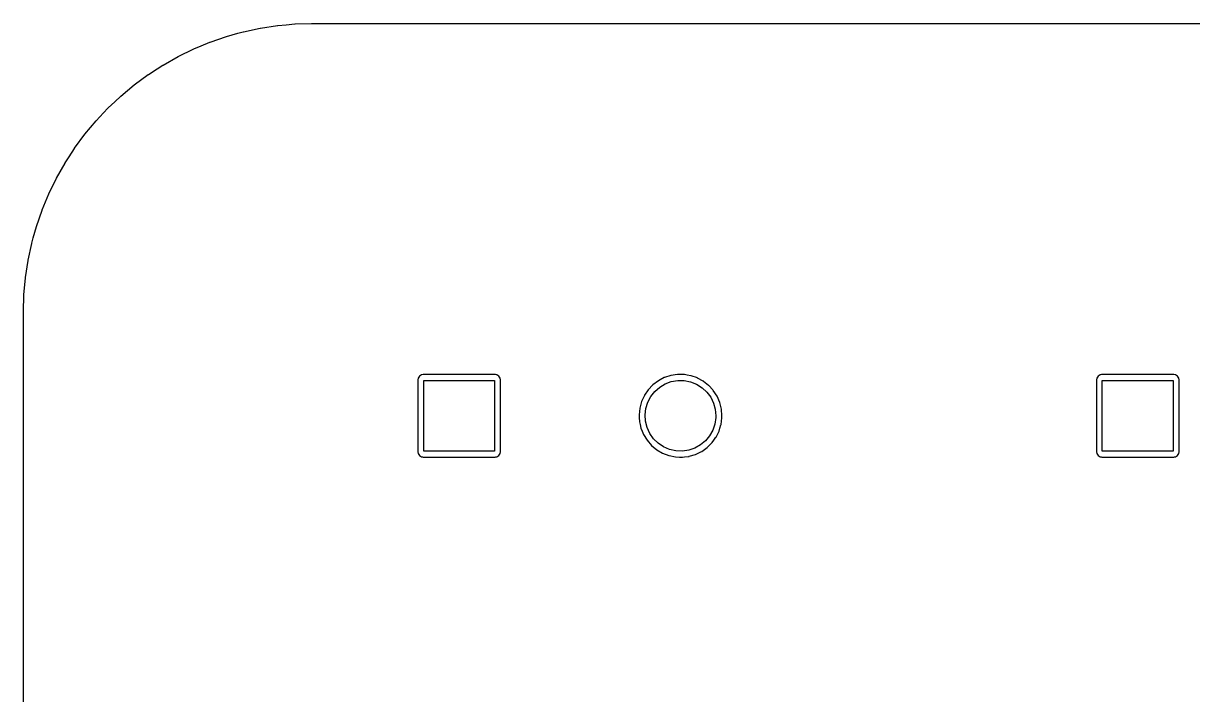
# Model space of a CAD drawing. Extents: x 0.01 to 2.39, y 0.01 to 1.96.
# Drawn here: x 0.018 to 1.578, y 1.065 to 1.961 of the extents above; entities that cross this region are included whole.
import ezdxf

# ---------------------------------------------------------------- set-up
doc = ezdxf.new("R2010")
doc.units = 0
doc.header["$MEASUREMENT"] = 0
doc.layers.add('BLACK', color=7, linetype='CONTINUOUS')

msp = doc.modelspace()

# ---------------------------------------------------------------- linework, layer by layer
at = {"layer": 'BLACK', "linetype": 'CONTINUOUS'}
for p, q in [((0.311513, 1.94945), (0.334007, 1.95428)), ((0.334007, 1.95428), (0.334302, 1.95433)), ((0.334302, 1.95433), (0.357047, 1.95779)), ((0.357047, 1.95779), (0.357344, 1.95783)), ((0.357344, 1.95783), (0.3688, 1.95887)), ((0.3688, 1.95887), (0.380256, 1.95991)), ((0.380256, 1.95991), (0.380554, 1.95993)), ((0.380554, 1.95993), (0.402271, 1.96059)), ((0.402271, 1.96059), (0.402609, 1.96055)), ((0.402609, 1.96055), (0.403142, 1.96055)), ((0.403142, 1.96055), (0.403687, 1.96043)), ((0.403687, 1.96043), (0.404232, 1.96055)), ((0.404232, 1.96055), (0.404424, 1.96055)), ((0.404424, 1.96055), (0.405136, 1.96063)), ((0.405136, 1.96063), (1.99484, 1.96063)), ((0.255186, 1.93071), (0.266747, 1.9355)), ((0.266747, 1.9355), (0.267026, 1.93561)), ((0.267026, 1.93561), (0.288775, 1.94311)), ((0.288775, 1.94311), (0.28906, 1.9432)), ((0.28906, 1.9432), (0.304218, 1.94743)), ((0.304218, 1.94743), (0.311222, 1.94938)), ((0.311222, 1.94938), (0.311513, 1.94945)), ((0.224533, 1.9165), (0.245218, 1.92657)), ((0.245218, 1.92657), (0.245491, 1.9267)), ((0.245491, 1.9267), (0.255186, 1.93071)), ((0.19636, 1.89998), (0.203972, 1.90491)), ((0.203972, 1.90491), (0.204229, 1.90506)), ((0.204229, 1.90506), (0.224268, 1.91636)), ((0.224268, 1.91636), (0.224533, 1.9165)), ((0.165875, 1.87861), (0.184406, 1.89224)), ((0.184406, 1.89224), (0.184652, 1.89241)), ((0.184652, 1.89241), (0.19636, 1.89998)), ((0.147966, 1.86369), (0.165639, 1.87842)), ((0.165639, 1.87842), (0.165875, 1.87861)), ((0.139787, 1.85601), (0.147741, 1.8635)), ((0.147741, 1.8635), (0.147966, 1.86369)), ((0.12485, 1.84122), (0.130778, 1.84752)), ((0.130778, 1.84752), (0.130989, 1.84773)), ((0.130989, 1.84773), (0.139787, 1.85601)), ((0.10008, 1.81287), (0.114809, 1.83054)), ((0.114809, 1.83054), (0.115008, 1.83076)), ((0.115008, 1.83076), (0.12485, 1.84122)), ((0.08626, 1.7941), (0.099896, 1.81263)), ((0.099896, 1.81263), (0.10008, 1.81287)), ((0.073599, 1.77453), (0.078846, 1.78265)), ((0.078846, 1.78265), (0.08609, 1.79385)), ((0.08609, 1.79385), (0.08626, 1.7941)), ((0.062142, 1.75424), (0.073444, 1.77428)), ((0.073444, 1.77428), (0.073599, 1.77453)), ((0.051931, 1.73329), (0.062003, 1.75397)), ((0.062003, 1.75397), (0.062142, 1.75424)), ((0.045287, 1.71727), (0.051808, 1.73301)), ((0.051808, 1.73301), (0.051931, 1.73329)), ((0.043004, 1.71176), (0.045287, 1.71727)), ((0.035393, 1.68973), (0.042898, 1.71148)), ((0.042898, 1.71148), (0.043004, 1.71176)), ((0.031078, 1.67429), (0.035304, 1.68944)), ((0.035304, 1.68944), (0.035393, 1.68973)), ((0.029126, 1.66728), (0.031078, 1.67429)), ((0.024225, 1.6445), (0.029054, 1.66699)), ((0.029054, 1.66699), (0.029126, 1.66728)), ((0.02071, 1.62146), (0.024171, 1.6442)), ((0.024171, 1.6442), (0.024225, 1.6445)), ((0.018592, 1.59825), (0.020674, 1.62116)), ((0.020674, 1.62116), (0.02071, 1.62146)), ((0.017916, 1.57621), (0.018573, 1.59795)), ((0.018573, 1.59795), (0.018592, 1.59825)), ((0.017954, 1.57582), (0.017916, 1.57621)), ((0.017874, 1.57335), (0.017951, 1.57402)), ((0.017874, 0.17), (0.017874, 1.57335)), ((0.017951, 1.57424), (0.018076, 1.57479)), ((0.017951, 1.57402), (0.017951, 1.57424)), ((0.017953, 1.57533), (0.017954, 1.57582)), ((0.018076, 1.57479), (0.017953, 1.57533)), ((0.544926, 1.48733), (0.544469, 1.48503)), ((0.544469, 1.48503), (0.544469, 1.38899)), ((0.546671, 1.48994), (0.544926, 1.48733)), ((0.549282, 1.49169), (0.546671, 1.48994)), ((0.549761, 1.49178), (0.549282, 1.49169)), ((0.551346, 1.4921), (0.549761, 1.49178)), ((0.549761, 1.49178), (0.549761, 1.49178)), ((0.551585, 1.49215), (0.551346, 1.4921)), ((0.647628, 1.49215), (0.551585, 1.49215)), ((0.552362, 1.38976), (0.552362, 1.48425)), ((0.552362, 1.48425), (0.64685, 1.48425)), ((0.64685, 1.48425), (0.64685, 1.38976)), ((0.647867, 1.4921), (0.647628, 1.49215)), ((0.649451, 1.49178), (0.647867, 1.4921)), ((0.64993, 1.49169), (0.649451, 1.49178)), ((0.649451, 1.49178), (0.649451, 1.49178)), ((0.652541, 1.48994), (0.64993, 1.49169)), ((0.654286, 1.48733), (0.652541, 1.48994)), ((0.654744, 1.48503), (0.654286, 1.48733)), ((0.654744, 1.38899), (0.654744, 1.48503)), ((0.8654, 1.48382), (0.858149, 1.47838)), ((0.867713, 1.48503), (0.8654, 1.48382)), ((0.873261, 1.48792), (0.867713, 1.48503)), ((0.873442, 1.48801), (0.873261, 1.48792)), ((0.873261, 1.48792), (0.873261, 1.48792)), ((0.88206, 1.49083), (0.873442, 1.48801)), ((0.874543, 1.47965), (0.882654, 1.48264)), ((0.891022, 1.4922), (0.88206, 1.49083)), ((0.882654, 1.48264), (0.891175, 1.48411)), ((0.891226, 1.4922), (0.891022, 1.4922)), ((0.891175, 1.48411), (0.89982, 1.48399)), ((0.896685, 1.49213), (0.891226, 1.4922)), ((0.891226, 1.4922), (0.891226, 1.4922)), ((0.900089, 1.49209), (0.896685, 1.49213)), ((0.89982, 1.48399), (0.9083, 1.48231)), ((0.903866, 1.49142), (0.900089, 1.49209)), ((0.908814, 1.49053), (0.903866, 1.49142)), ((0.909015, 1.4905), (0.908814, 1.49053)), ((0.908814, 1.49053), (0.908814, 1.49053)), ((0.909207, 1.49043), (0.909015, 1.4905)), ((0.91737, 1.48754), (0.909207, 1.49043)), ((0.909207, 1.49043), (0.909207, 1.49043)), ((0.917562, 1.48747), (0.91737, 1.48754)), ((0.91737, 1.48754), (0.91737, 1.48754)), ((0.91774, 1.48737), (0.917562, 1.48747)), ((0.925321, 1.48319), (0.91774, 1.48737)), ((0.91774, 1.48737), (0.91774, 1.48737)), ((0.925499, 1.48309), (0.925321, 1.48319)), ((0.925321, 1.48319), (0.925321, 1.48319)), ((0.925659, 1.48296), (0.925499, 1.48309)), ((0.932455, 1.4776), (0.925659, 1.48296)), ((0.925659, 1.48296), (0.925659, 1.48296)), ((1.45044, 1.48733), (1.44998, 1.48503)), ((1.44998, 1.48503), (1.44998, 1.38899)), ((1.45218, 1.48994), (1.45044, 1.48733)), ((1.45479, 1.49169), (1.45218, 1.48994)), ((1.45527, 1.49178), (1.45479, 1.49169)), ((1.45686, 1.4921), (1.45527, 1.49178)), ((1.45527, 1.49178), (1.45527, 1.49178)), ((1.4571, 1.49215), (1.45686, 1.4921)), ((1.55314, 1.49215), (1.4571, 1.49215)), ((1.45787, 1.38976), (1.45787, 1.48425)), ((1.45787, 1.48425), (1.55236, 1.48425)), ((1.55236, 1.48425), (1.55236, 1.38976)), ((1.55338, 1.4921), (1.55314, 1.49215)), ((1.55496, 1.49178), (1.55338, 1.4921)), ((1.55544, 1.49169), (1.55496, 1.49178)), ((1.55496, 1.49178), (1.55496, 1.49178)), ((1.55805, 1.48994), (1.55544, 1.49169)), ((1.5598, 1.48733), (1.55805, 1.48994)), ((1.56026, 1.48503), (1.5598, 1.48733)), ((1.56026, 1.38899), (1.56026, 1.48503)), ((0.851885, 1.47183), (0.846776, 1.46434)), ((0.858149, 1.47838), (0.851885, 1.47183)), ((0.85526, 1.46274), (0.860612, 1.46953)), ((0.860612, 1.46953), (0.867113, 1.47523)), ((0.867113, 1.47523), (0.874543, 1.47965)), ((0.9083, 1.48231), (0.91633, 1.4791)), ((0.91633, 1.4791), (0.923642, 1.47449)), ((0.923642, 1.47449), (0.929991, 1.46862)), ((0.929991, 1.46862), (0.935164, 1.46169)), ((0.932615, 1.47747), (0.932455, 1.4776)), ((0.932455, 1.4776), (0.932455, 1.4776)), ((0.932752, 1.47732), (0.932615, 1.47747)), ((0.937904, 1.47166), (0.932752, 1.47732)), ((0.932752, 1.47732), (0.932752, 1.47732)), ((0.938717, 1.47077), (0.937904, 1.47166)), ((0.943642, 1.46315), (0.938717, 1.47077)), ((0.842958, 1.45611), (0.840535, 1.44738)), ((0.846226, 1.46315), (0.842958, 1.45611)), ((0.84669, 1.46415), (0.846226, 1.46315)), ((0.846776, 1.46434), (0.84669, 1.46415)), ((0.84669, 1.46415), (0.84669, 1.46415)), ((0.84867, 1.44683), (0.851234, 1.45509)), ((0.851234, 1.45509), (0.85526, 1.46274)), ((0.935164, 1.46169), (0.938988, 1.45394)), ((0.938988, 1.45394), (0.941335, 1.44562)), ((0.947257, 1.45484), (0.943642, 1.46315)), ((0.949466, 1.44604), (0.947257, 1.45484)), ((0.840535, 1.44738), (0.839572, 1.43836)), ((0.839572, 1.43836), (0.839583, 1.43816)), ((0.839583, 1.43816), (0.839583, 1.43816)), ((0.839583, 1.43816), (0.839798, 1.43444)), ((0.847654, 1.43824), (0.84867, 1.44683)), ((0.848219, 1.42962), (0.847654, 1.43824)), ((0.941335, 1.44562), (0.942126, 1.43701)), ((0.942126, 1.43701), (0.942061, 1.43454)), ((0.950209, 1.43701), (0.949466, 1.44604)), ((0.950143, 1.43431), (0.950209, 1.43701)), ((0.839798, 1.43444), (0.840094, 1.42931)), ((0.840094, 1.42931), (0.840138, 1.42911)), ((0.840138, 1.42911), (0.840138, 1.42911)), ((0.840138, 1.42911), (0.840993, 1.42532)), ((0.840993, 1.42532), (0.842087, 1.42046)), ((0.842087, 1.42046), (0.842163, 1.42027)), ((0.842163, 1.42027), (0.842163, 1.42027)), ((0.842163, 1.42027), (0.843639, 1.41664)), ((0.850348, 1.42124), (0.848219, 1.42962)), ((0.853967, 1.41339), (0.850348, 1.42124)), ((0.940821, 1.42598), (0.938042, 1.41779)), ((0.942061, 1.43454), (0.940821, 1.42598)), ((0.946323, 1.41664), (0.947545, 1.42066)), ((0.947545, 1.42066), (0.9489, 1.42512)), ((0.9489, 1.42512), (0.948959, 1.42532)), ((0.9489, 1.42512), (0.9489, 1.42512)), ((0.948959, 1.42532), (0.950143, 1.43431)), ((0.843639, 1.41664), (0.845498, 1.41206)), ((0.845498, 1.41206), (0.850235, 1.40433)), ((0.858957, 1.40633), (0.853967, 1.41339)), ((0.86515, 1.40029), (0.858957, 1.40633)), ((0.933817, 1.41025), (0.928289, 1.4036)), ((0.938042, 1.41779), (0.933817, 1.41025)), ((0.939302, 1.40433), (0.942187, 1.40835)), ((0.942187, 1.40835), (0.942306, 1.40851)), ((0.942306, 1.40851), (0.946323, 1.41664)), ((0.544469, 1.38899), (0.544926, 1.38668)), ((0.64685, 1.38976), (0.552362, 1.38976)), ((0.654286, 1.38668), (0.654744, 1.38899)), ((0.850235, 1.40433), (0.856172, 1.39748)), ((0.856172, 1.39748), (0.863148, 1.39169)), ((0.863148, 1.39169), (0.870976, 1.38711)), ((0.872339, 1.39549), (0.86515, 1.40029)), ((0.880283, 1.39208), (0.872339, 1.39549)), ((0.888715, 1.39017), (0.880283, 1.39208)), ((0.897354, 1.38983), (0.888715, 1.39017)), ((0.905911, 1.39107), (0.897354, 1.38983)), ((0.914098, 1.39385), (0.905911, 1.39107)), ((0.921641, 1.39807), (0.914098, 1.39385)), ((0.915069, 1.3855), (0.922195, 1.38899)), ((0.928289, 1.4036), (0.921641, 1.39807)), ((0.922195, 1.38899), (0.923212, 1.38948)), ((0.923212, 1.38948), (0.930593, 1.39475)), ((0.930593, 1.39475), (0.937015, 1.40115)), ((0.937015, 1.40115), (0.939302, 1.40433)), ((1.44998, 1.38899), (1.45044, 1.38668)), ((1.55236, 1.38976), (1.45787, 1.38976)), ((1.5598, 1.38668), (1.56026, 1.38899)), ((0.544926, 1.38668), (0.546671, 1.38407)), ((0.546671, 1.38407), (0.549282, 1.38233)), ((0.549282, 1.38233), (0.549761, 1.38223)), ((0.549761, 1.38223), (0.549761, 1.38223)), ((0.549761, 1.38223), (0.550615, 1.38206)), ((0.550615, 1.38206), (0.551585, 1.38187)), ((0.551585, 1.38187), (0.647628, 1.38187)), ((0.647628, 1.38187), (0.648597, 1.38206)), ((0.648597, 1.38206), (0.649451, 1.38223)), ((0.649451, 1.38223), (0.64993, 1.38233)), ((0.649451, 1.38223), (0.649451, 1.38223)), ((0.64993, 1.38233), (0.652541, 1.38407)), ((0.652541, 1.38407), (0.654286, 1.38668)), ((0.870976, 1.38711), (0.879446, 1.38388)), ((0.879446, 1.38388), (0.879646, 1.38384)), ((0.879646, 1.38384), (0.879646, 1.38384)), ((0.879646, 1.38384), (0.879822, 1.3838)), ((0.879822, 1.3838), (0.888331, 1.38207)), ((0.888331, 1.38207), (0.893439, 1.38188)), ((0.893439, 1.38188), (0.897188, 1.38175)), ((0.897188, 1.38175), (0.897189, 1.38175)), ((0.897189, 1.38175), (0.897392, 1.38174)), ((0.897392, 1.38174), (0.897593, 1.38176)), ((0.897593, 1.38176), (0.900326, 1.38211)), ((0.897593, 1.38176), (0.897593, 1.38176)), ((0.900326, 1.38211), (0.906385, 1.38289)), ((0.906385, 1.38289), (0.90658, 1.38295)), ((0.90658, 1.38295), (0.914874, 1.38544)), ((0.90658, 1.38295), (0.90658, 1.38295)), ((0.914874, 1.38544), (0.915069, 1.3855)), ((0.914874, 1.38544), (0.914874, 1.38544)), ((1.45044, 1.38668), (1.45218, 1.38407)), ((1.45218, 1.38407), (1.45479, 1.38233)), ((1.45479, 1.38233), (1.45527, 1.38223)), ((1.45527, 1.38223), (1.45527, 1.38223)), ((1.45527, 1.38223), (1.45613, 1.38206)), ((1.45613, 1.38206), (1.4571, 1.38187)), ((1.4571, 1.38187), (1.55314, 1.38187)), ((1.55314, 1.38187), (1.55411, 1.38206)), ((1.55411, 1.38206), (1.55496, 1.38223)), ((1.55496, 1.38223), (1.55544, 1.38233)), ((1.55496, 1.38223), (1.55496, 1.38223)), ((1.55544, 1.38233), (1.55805, 1.38407)), ((1.55805, 1.38407), (1.5598, 1.38668))]:
    msp.add_line(p, q, dxfattribs=at)

doc.saveas('drawing.dxf')
